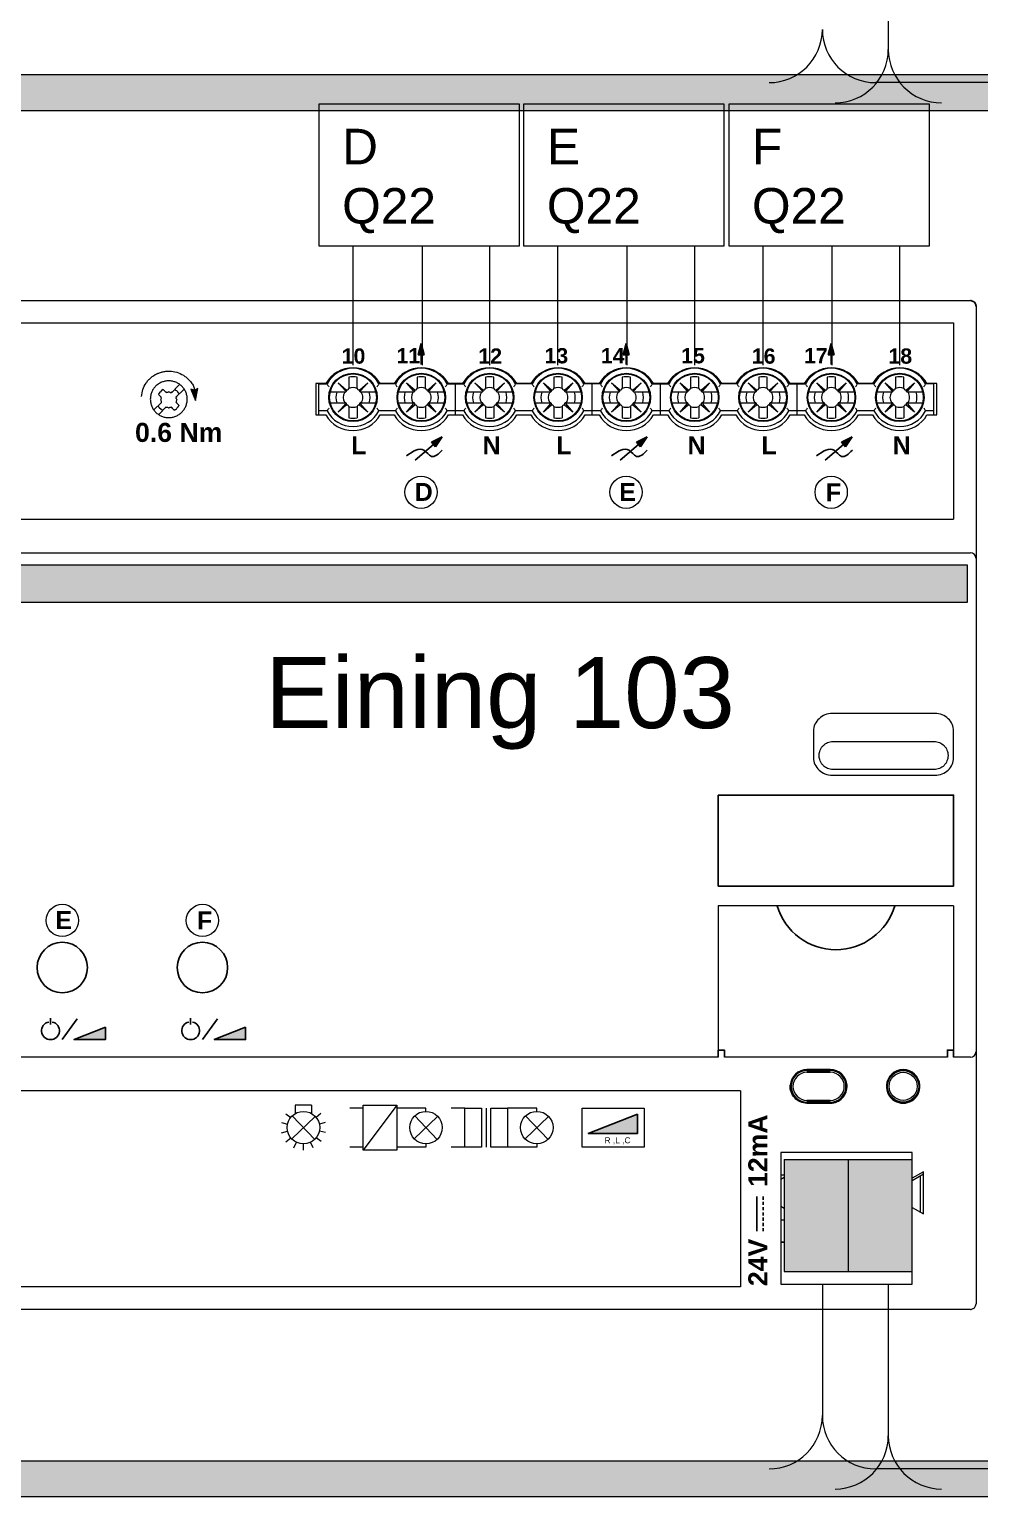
# Model space of a CAD drawing. Header units: millimetres. Extents: x -242231 to 419123, y -2399 to 525285.
# Drawn here: x -37778 to -36700, y 47468 to 49132 of the extents above; entities that cross this region are included whole.
import ezdxf

# ---------------------------------------------------------------- set-up
doc = ezdxf.new("R2010")
doc.units = ezdxf.units.MM
doc.layers.add('R-635 Töfluteikning', color=7, linetype='Continuous', lineweight=15)
doc.layers.add('Texti', color=3, linetype='Continuous', lineweight=20)
doc.styles.get("Standard").update_dxf_attribs({"font": 'arial.ttf'})

# ---------------------------------------------------------------- blocks, each defined once
blk = doc.blocks.new('ABB f@h DA_M.6.210.2.1 Töfludimmer')
h = blk.add_hatch(color=256)
h.dxf.hatch_style = 1
h.paths.add_polyline_path([(94.51, 58.16), (94.24, 57.15), (94.51, 57.15), (94.78, 57.15)])
h = blk.add_hatch(color=256)
h.dxf.hatch_style = 1
h.paths.add_polyline_path([(112.8, 58.16), (112.52, 57.15), (112.8, 57.15), (113.07, 57.15)])
h = blk.add_hatch(color=256)
h.dxf.hatch_style = 1
h.paths.add_polyline_path([(131.09, 58.16), (130.81, 57.15), (131.09, 57.15), (131.36, 57.15)])
at = {"lineweight": 0}
h = blk.add_hatch(color=256, dxfattribs=at)
h.dxf.hatch_style = 1
h.paths.add_polyline_path([(74.37, 53.09), (74.6, 54.15), (74.31, 54.02), (73.98, 54.11)])
h = blk.add_hatch(color=256)
h.dxf.hatch_style = 1
h.paths.add_polyline_path([(96.37, 49.85), (95.43, 49.38), (95.61, 49.17), (95.79, 48.96)])
h = blk.add_hatch(color=256)
h.dxf.hatch_style = 1
h.paths.add_polyline_path([(114.66, 49.85), (113.72, 49.38), (113.9, 49.17), (114.08, 48.96)])
h = blk.add_hatch(color=256)
h.dxf.hatch_style = 1
h.paths.add_polyline_path([(132.95, 49.85), (132.01, 49.38), (132.19, 49.17), (132.36, 48.96)])
h = blk.add_hatch(color=1)
h.dxf.hatch_style = 1
h.paths.add_polyline_path([(143.25, 35.1), (143.25, 38.4), (0.75, 38.4), (0.75, 35.1)])
at = {"linetype": 'Continuous'}
h = blk.add_hatch(color=7, dxfattribs=at)
h.dxf.hatch_style = 1
h.paths.add_polyline_path([(66.35, -3.93), (66.35, -2.81), (63.55, -3.93)])
h = blk.add_hatch(color=7, dxfattribs=at)
h.dxf.hatch_style = 1
h.paths.add_polyline_path([(78.85, -3.93), (78.85, -2.81), (76.05, -3.93)])
h = blk.add_hatch(color=7, dxfattribs=at)
h.dxf.hatch_style = 1
h.paths.add_polyline_path([(113.79, -12.32), (113.79, -10.57), (109.41, -12.32)])
at = {"true_color": 0x000000}
h = blk.add_hatch(color=18, dxfattribs=at)
h.dxf.hatch_style = 1
h.paths.add_polyline_path([(126.9, -24.62), (132.6, -24.62), (132.6, -14.62), (126.9, -14.62)])
h = blk.add_hatch(color=1)
h.dxf.hatch_style = 1
h.paths.add_polyline_path([(132.6, -24.62), (138.3, -24.62), (138.3, -14.62), (132.6, -14.62)])
at = {"color": 7, "linetype": 'Continuous', "lineweight": 0}
for p, q in [((0.5, 62), (143.5, 62)), ((144, 61.5), (144, -27.5)), ((2, 60), (142, 60)), ((142, 60), (142, 42.5)), ((88.06, 55.18), (88.06, 54.18)), ((88.8, 54.18), (88.8, 55.18)), ((94.15, 55.18), (94.15, 54.18)), ((94.89, 54.18), (94.89, 55.18)), ((100.25, 55.18), (100.25, 54.18)), ((100.99, 54.18), (100.99, 55.18)), ((106.35, 55.18), (106.35, 54.18)), ((107.09, 54.18), (107.09, 55.18)), ((112.44, 55.18), (112.44, 54.18)), ((113.18, 54.18), (113.18, 55.18)), ((118.54, 55.18), (118.54, 54.18)), ((119.28, 54.18), (119.28, 55.18)), ((124.63, 55.18), (124.63, 54.18)), ((125.37, 54.18), (125.37, 55.18)), ((130.73, 55.18), (130.73, 54.18)), ((131.47, 54.18), (131.47, 55.18)), ((136.83, 55.18), (136.83, 54.18)), ((137.57, 54.18), (137.57, 55.18)), ((71.1, 53.71), (71.08, 53.63)), ((71.15, 53.75), (71.1, 53.71)), ((71.2, 53.83), (71.15, 53.75)), ((71.27, 53.87), (71.2, 53.83)), ((71.36, 53.97), (71.27, 53.87)), ((71.51, 54.06), (71.36, 53.97)), ((71.8, 53.78), (71.51, 54.06)), ((71.77, 53.83), (71.72, 53.85)), ((71.8, 53.8), (71.77, 53.83)), ((71.89, 53.8), (71.8, 53.8)), ((71.99, 53.85), (71.89, 53.8)), ((72.01, 53.87), (71.99, 53.85)), ((72.01, 53.87), (72.04, 53.85)), ((72.04, 53.85), (72.08, 53.83)), ((72.08, 53.83), (72.11, 53.8)), ((72.11, 53.8), (72.2, 53.8)), ((72.2, 53.8), (72.25, 53.83)), ((72.92, 54.47), (72.23, 53.78)), ((72.25, 53.83), (72.28, 53.85)), ((72.28, 53.85), (72.32, 53.87)), ((72.59, 54.04), (72.52, 54.06)), ((72.64, 53.99), (72.59, 54.04)), ((73.33, 54.06), (72.64, 53.37)), ((72.71, 53.94), (72.64, 53.99)), ((72.8, 53.85), (72.71, 53.94)), ((72.85, 53.78), (72.8, 53.85)), ((72.9, 53.73), (72.85, 53.78)), ((72.92, 53.66), (72.9, 53.73)), ((73.98, 54.11), (74.37, 53.09)), ((74.31, 54.02), (73.98, 54.11)), ((74.6, 54.15), (74.31, 54.02)), ((74.37, 53.09), (74.6, 54.15)), ((85.12, 54.6), (85.12, 51.8)), ((86, 54.6), (85.12, 54.6)), ((85.38, 51.8), (85.38, 54.6)), ((85.38, 54.56), (86.12, 54.56)), ((87.71, 53.83), (86.39, 53.83)), ((87.78, 53.91), (87.12, 54.67)), ((87.12, 54.67), (87.83, 54.05)), ((87.86, 53.98), (87.78, 53.91)), ((89.08, 53.91), (89, 53.98)), ((89.03, 54.05), (89.74, 54.67)), ((89.74, 54.67), (89.08, 53.91)), ((90.46, 53.83), (89.14, 53.83)), ((92.22, 54.56), (90.73, 54.56)), ((92.1, 54.6), (90.85, 54.6)), ((93.81, 53.83), (92.49, 53.83)), ((93.87, 53.91), (93.21, 54.67)), ((93.21, 54.67), (93.93, 54.05)), ((93.95, 53.98), (93.87, 53.91)), ((95.17, 53.91), (95.1, 53.98)), ((95.12, 54.05), (95.83, 54.67)), ((95.83, 54.67), (95.17, 53.91)), ((96.56, 53.83), (95.24, 53.83)), ((96.83, 54.56), (98.31, 54.56)), ((98.2, 54.6), (96.95, 54.6)), ((97.57, 51.8), (97.57, 54.6)), ((99.9, 53.83), (98.59, 53.83)), ((99.97, 53.91), (99.31, 54.67)), ((99.31, 54.67), (100.02, 54.05)), ((100.05, 53.98), (99.97, 53.91)), ((101.27, 53.91), (101.19, 53.98)), ((101.22, 54.05), (101.93, 54.67)), ((101.93, 54.67), (101.27, 53.91)), ((102.65, 53.83), (101.34, 53.83)), ((104.41, 54.56), (102.93, 54.56)), ((104.29, 54.6), (103.04, 54.6)), ((106, 53.83), (104.68, 53.83)), ((106.07, 53.91), (105.41, 54.67)), ((105.41, 54.67), (106.12, 54.05)), ((106.14, 53.98), (106.07, 53.91)), ((107.37, 53.91), (107.29, 53.98)), ((107.31, 54.05), (108.03, 54.67)), ((108.03, 54.67), (107.37, 53.91)), ((108.75, 53.83), (107.43, 53.83)), ((110.51, 54.56), (109.02, 54.56)), ((110.39, 54.6), (109.14, 54.6)), ((109.76, 51.8), (109.76, 54.6)), ((112.1, 53.83), (110.78, 53.83)), ((112.16, 53.91), (111.5, 54.67)), ((111.5, 54.67), (112.22, 54.05)), ((112.24, 53.98), (112.16, 53.91)), ((113.46, 53.91), (113.39, 53.98)), ((113.41, 54.05), (114.12, 54.67)), ((114.12, 54.67), (113.46, 53.91)), ((114.85, 53.83), (113.53, 53.83)), ((115.12, 54.56), (116.6, 54.56)), ((116.48, 54.6), (115.24, 54.6)), ((115.86, 51.8), (115.86, 54.6)), ((118.19, 53.83), (116.87, 53.83)), ((118.26, 53.91), (117.6, 54.67)), ((117.6, 54.67), (118.31, 54.05)), ((118.34, 53.98), (118.26, 53.91)), ((119.56, 53.91), (119.48, 53.98)), ((119.51, 54.05), (120.22, 54.67)), ((120.22, 54.67), (119.56, 53.91)), ((120.94, 53.83), (119.62, 53.83)), ((122.7, 54.56), (121.21, 54.56)), ((122.58, 54.6), (121.33, 54.6)), ((124.29, 53.83), (122.97, 53.83)), ((124.35, 53.91), (123.69, 54.67)), ((123.69, 54.67), (124.41, 54.05)), ((124.43, 53.98), (124.35, 53.91)), ((125.65, 53.91), (125.58, 53.98)), ((125.6, 54.05), (126.31, 54.67)), ((126.31, 54.67), (125.65, 53.91)), ((127.04, 53.83), (125.72, 53.83)), ((127.31, 54.56), (128.79, 54.56)), ((128.68, 54.6), (127.43, 54.6)), ((128.05, 51.8), (128.05, 54.6)), ((130.38, 53.83), (129.07, 53.83)), ((130.45, 53.91), (129.79, 54.67)), ((129.79, 54.67), (130.5, 54.05)), ((130.53, 53.98), (130.45, 53.91)), ((131.75, 53.91), (131.67, 53.98)), ((131.7, 54.05), (132.41, 54.67)), ((132.41, 54.67), (131.75, 53.91)), ((133.13, 53.83), (131.82, 53.83)), ((134.89, 54.56), (133.41, 54.56)), ((134.77, 54.6), (133.52, 54.6)), ((136.48, 53.83), (135.16, 53.83)), ((136.55, 53.91), (135.89, 54.67)), ((135.89, 54.67), (136.6, 54.05)), ((136.62, 53.98), (136.55, 53.91)), ((137.85, 53.91), (137.77, 53.98)), ((137.79, 54.05), (138.51, 54.67)), ((138.51, 54.67), (137.85, 53.91)), ((139.23, 53.83), (137.91, 53.83)), ((140.24, 54.56), (139.5, 54.56)), ((140.5, 54.6), (139.62, 54.6)), ((140.24, 51.8), (140.24, 54.6)), ((140.5, 51.8), (140.5, 54.6)), ((71.36, 52.92), (70.67, 52.25)), ((71.05, 52.61), (71.08, 52.56)), ((71.36, 53.35), (71.08, 53.63)), ((71.08, 52.56), (71.12, 52.49)), ((71.77, 52.51), (71.1, 51.84)), ((71.12, 52.49), (71.34, 52.27)), ((71.27, 53.13), (71.29, 53.16)), ((71.27, 53.13), (71.29, 53.11)), ((71.29, 52.84), (71.27, 52.82)), ((71.32, 53.37), (71.29, 53.42)), ((71.29, 53.16), (71.32, 53.2)), ((71.29, 53.11), (71.32, 53.06)), ((71.32, 52.89), (71.29, 52.84)), ((71.32, 53.32), (71.32, 53.37)), ((71.34, 53.27), (71.32, 53.32)), ((71.32, 53.23), (71.34, 53.27)), ((71.32, 53.2), (71.32, 53.23)), ((71.32, 53.06), (71.32, 52.89)), ((71.75, 52.46), (71.7, 52.44)), ((71.92, 52.46), (71.75, 52.46)), ((71.96, 52.44), (71.92, 52.46)), ((71.99, 52.41), (71.96, 52.44)), ((71.99, 52.41), (72.01, 52.44)), ((72.01, 52.44), (72.06, 52.46)), ((72.06, 52.46), (72.08, 52.46)), ((72.08, 52.46), (72.13, 52.49)), ((72.13, 52.49), (72.18, 52.49)), ((72.18, 52.49), (72.23, 52.46)), ((72.49, 52.22), (72.2, 52.51)), ((72.23, 52.46), (72.25, 52.44)), ((72.25, 52.44), (72.3, 52.41)), ((72.92, 52.65), (72.64, 52.94)), ((72.66, 53.35), (72.68, 53.39)), ((72.66, 53.25), (72.66, 53.35)), ((72.68, 53.23), (72.66, 53.25)), ((72.71, 53.13), (72.66, 53.04)), ((72.66, 53.04), (72.66, 52.94)), ((72.66, 52.94), (72.68, 52.92)), ((72.68, 53.39), (72.71, 53.42)), ((72.71, 53.18), (72.68, 53.23)), ((72.68, 52.92), (72.68, 52.87)), ((72.68, 52.87), (72.73, 52.84)), ((72.68, 52.34), (72.73, 52.41)), ((72.71, 53.42), (72.73, 53.47)), ((72.73, 53.16), (72.71, 53.18)), ((72.73, 53.16), (72.71, 53.13)), ((72.73, 52.41), (72.83, 52.51)), ((72.83, 52.51), (72.92, 52.65)), ((86.39, 52.89), (87.71, 52.89)), ((87.12, 52.05), (87.78, 52.81)), ((87.83, 52.67), (87.12, 52.05)), ((87.78, 52.81), (87.86, 52.74)), ((88.06, 52.54), (88.06, 51.54)), ((88.8, 52.54), (88.8, 51.54)), ((89, 52.73), (89.08, 52.81)), ((89.74, 52.05), (89.01, 52.68)), ((89.08, 52.81), (89.74, 52.05)), ((89.14, 52.89), (90.46, 52.89)), ((92.49, 52.89), (93.81, 52.89)), ((93.21, 52.05), (93.87, 52.81)), ((93.93, 52.67), (93.21, 52.05)), ((93.87, 52.81), (93.95, 52.74)), ((94.15, 52.54), (94.15, 51.54)), ((94.89, 52.54), (94.89, 51.54)), ((95.09, 52.73), (95.17, 52.81)), ((95.83, 52.05), (95.11, 52.68)), ((95.17, 52.81), (95.83, 52.05)), ((95.24, 52.89), (96.56, 52.89)), ((98.59, 52.89), (99.9, 52.89)), ((99.31, 52.05), (99.97, 52.81)), ((100.02, 52.67), (99.31, 52.05)), ((99.97, 52.81), (100.05, 52.74)), ((100.25, 52.54), (100.25, 51.54)), ((100.99, 52.54), (100.99, 51.54)), ((101.19, 52.73), (101.27, 52.81)), ((101.93, 52.05), (101.21, 52.68)), ((101.27, 52.81), (101.93, 52.05)), ((101.33, 52.89), (102.65, 52.89)), ((104.68, 52.89), (106, 52.89)), ((105.41, 52.05), (106.07, 52.81)), ((106.12, 52.67), (105.41, 52.05)), ((106.07, 52.81), (106.14, 52.74)), ((106.35, 52.54), (106.35, 51.54)), ((107.09, 52.54), (107.09, 51.54)), ((107.28, 52.73), (107.37, 52.81)), ((108.03, 52.05), (107.3, 52.68)), ((107.37, 52.81), (108.03, 52.05)), ((107.43, 52.89), (108.75, 52.89)), ((110.78, 52.89), (112.1, 52.89)), ((111.5, 52.05), (112.16, 52.81)), ((112.22, 52.67), (111.5, 52.05)), ((112.16, 52.81), (112.24, 52.74)), ((112.44, 52.54), (112.44, 51.54)), ((113.18, 52.54), (113.18, 51.54)), ((113.38, 52.73), (113.46, 52.81)), ((114.12, 52.05), (113.4, 52.68)), ((113.46, 52.81), (114.12, 52.05)), ((113.52, 52.89), (114.85, 52.89)), ((116.87, 52.89), (118.19, 52.89)), ((117.6, 52.05), (118.26, 52.81)), ((118.31, 52.67), (117.6, 52.05)), ((118.26, 52.81), (118.34, 52.74)), ((118.54, 52.54), (118.54, 51.54)), ((119.28, 52.54), (119.28, 51.54)), ((119.48, 52.73), (119.56, 52.81)), ((120.22, 52.05), (119.49, 52.68)), ((119.56, 52.81), (120.22, 52.05)), ((119.62, 52.89), (120.94, 52.89)), ((122.97, 52.89), (124.29, 52.89)), ((123.69, 52.05), (124.35, 52.81)), ((124.41, 52.67), (123.69, 52.05)), ((124.35, 52.81), (124.43, 52.74)), ((124.63, 52.54), (124.63, 51.54)), ((125.37, 52.54), (125.37, 51.54)), ((125.57, 52.73), (125.65, 52.81)), ((126.31, 52.05), (125.59, 52.68)), ((125.65, 52.81), (126.31, 52.05)), ((125.72, 52.89), (127.04, 52.89)), ((129.07, 52.89), (130.38, 52.89)), ((129.79, 52.05), (130.45, 52.81)), ((130.5, 52.67), (129.79, 52.05)), ((130.45, 52.81), (130.53, 52.74)), ((130.73, 52.54), (130.73, 51.54)), ((131.47, 52.54), (131.47, 51.54)), ((131.67, 52.73), (131.75, 52.81)), ((132.41, 52.05), (131.69, 52.68)), ((131.75, 52.81), (132.41, 52.05)), ((131.81, 52.89), (133.13, 52.89)), ((135.16, 52.89), (136.48, 52.89)), ((135.89, 52.05), (136.55, 52.81)), ((136.6, 52.67), (135.89, 52.05)), ((136.55, 52.81), (136.62, 52.74)), ((136.83, 52.54), (136.83, 51.54)), ((137.57, 52.54), (137.57, 51.54)), ((137.76, 52.73), (137.85, 52.81)), ((138.51, 52.05), (137.78, 52.68)), ((137.85, 52.81), (138.51, 52.05)), ((137.91, 52.89), (139.23, 52.89)), ((71.34, 52.27), (71.41, 52.25)), ((71.41, 52.25), (71.46, 52.2)), ((72.49, 52.22), (72.56, 52.27)), ((72.56, 52.27), (72.61, 52.29)), ((72.61, 52.29), (72.68, 52.34)), ((85.12, 51.8), (86, 51.8)), ((86.12, 52.16), (85.38, 52.16)), ((92.22, 52.16), (90.73, 52.16)), ((90.85, 51.8), (92.1, 51.8)), ((98.31, 52.16), (96.83, 52.16)), ((96.95, 51.8), (98.2, 51.8)), ((104.41, 52.16), (102.93, 52.16)), ((103.04, 51.8), (104.29, 51.8)), ((110.51, 52.16), (109.02, 52.16)), ((109.14, 51.8), (110.39, 51.8)), ((116.6, 52.16), (115.12, 52.16)), ((115.24, 51.8), (116.48, 51.8)), ((122.7, 52.16), (121.21, 52.16)), ((121.33, 51.8), (122.58, 51.8)), ((128.79, 52.16), (127.31, 52.16)), ((127.43, 51.8), (128.68, 51.8)), ((134.89, 52.16), (133.41, 52.16)), ((133.52, 51.8), (134.77, 51.8)), ((140.24, 52.16), (139.5, 52.16)), ((139.62, 51.8), (140.5, 51.8)), ((2, 42.5), (142, 42.5)), ((0.5, 39.5), (143.5, 39.5)), ((143.25, 38.4), (0.75, 38.4)), ((143.25, 35.1), (143.25, 38.4)), ((0.75, 35.1), (143.25, 35.1)), ((140.33, 25.16), (131.17, 25.16)), ((129.5, 23.59), (129.5, 21.23)), ((142, 21.23), (142, 23.59)), ((131.23, 22.66), (140.27, 22.66)), ((131.17, 19.66), (140.33, 19.66)), ((140.27, 20.16), (131.23, 20.16)), ((142, 8), (121, 8)), ((121, 8), (121, -5.5)), ((142, 8), (142, -5.5)), ((121, -5.5), (0.5, -5.5)), ((141.44, -5.5), (121.56, -5.5)), ((143.5, -5.5), (142, -5.5)), ((123, -8.5), (2, -8.5)), ((123, -8.5), (123, -26)), ((83.28, -9.78), (83.28, -10.53)), ((84.73, -9.78), (83.28, -9.78)), ((84.73, -9.78), (84.73, -10.53)), ((89.34, -10.05), (88.15, -10.05)), ((92.33, -9.78), (89.34, -13.79)), ((94.94, -10.05), (92.33, -10.05)), ((94.94, -10.33), (94.94, -10.05)), ((98.39, -10.05), (97.2, -10.05)), ((100.3, -10.05), (100.3, -13.52)), ((104.82, -10.05), (102.21, -10.05)), ((104.82, -10.33), (104.82, -10.05)), ((82.06, -11.34), (82.6, -11.47)), ((82.44, -10.54), (82.88, -10.88)), ((82.97, -12.79), (85.06, -10.78)), ((85.02, -12.83), (83, -10.74)), ((85.57, -10.53), (85.14, -10.87)), ((85.96, -11.33), (85.43, -11.46)), ((93.9, -12.79), (95.98, -10.78)), ((95.95, -12.83), (93.93, -10.74)), ((103.78, -12.79), (105.86, -10.78)), ((105.83, -12.83), (103.81, -10.74)), ((82.06, -12.24), (82.6, -12.11)), ((82.45, -13.04), (82.88, -12.69)), ((84.89, -13.59), (84.65, -13.09)), ((85.58, -13.03), (85.15, -12.68)), ((85.97, -12.22), (85.43, -12.1)), ((83.15, -13.59), (83.39, -13.09)), ((84.02, -13.79), (84.02, -13.23)), ((84.02, -13.79), (84.02, -13.23)), ((89.34, -13.52), (88.15, -13.52)), ((94.94, -13.52), (92.33, -13.52)), ((94.94, -13.23), (94.94, -13.52)), ((98.39, -13.52), (97.2, -13.52)), ((104.82, -13.52), (102.21, -13.52)), ((104.82, -13.23), (104.82, -13.52)), ((138.3, -14), (126.6, -14)), ((126.6, -14), (126.6, -25.75)), ((138.3, -25.75), (138.3, -14)), ((126.9, -14.62), (138.3, -14.62)), ((126.9, -14.62), (126.9, -24.62)), ((132.6, -14.62), (132.6, -24.62)), ((126.6, -16), (126.9, -16)), ((126.9, -16.23), (126.6, -16.4)), ((139.3, -15.72), (138.3, -16.3)), ((138.3, -16.5), (139.3, -15.92)), ((139.05, -19.33), (139.05, -16.07)), ((139.3, -19.48), (139.3, -15.72)), ((126.6, -18.8), (126.9, -18.97)), ((138.3, -18.9), (139.3, -19.48)), ((126.6, -20), (126.9, -20)), ((126.9, -24.62), (138.3, -24.62)), ((123, -26), (2, -26)), ((126.6, -25.75), (138.3, -25.75)), ((143.5, -28), (0.5, -28))]:
    blk.add_line(p, q, dxfattribs=at)
at = {"color": 7, "linetype": 'Continuous'}
for p, q in [((94.51, 58.16), (94.24, 57.15)), ((94.51, 58.16), (94.78, 57.15)), ((112.8, 58.16), (112.52, 57.15)), ((112.8, 58.16), (113.07, 57.15)), ((131.09, 58.16), (130.81, 57.15)), ((131.09, 58.16), (131.36, 57.15)), ((94.51, 57.15), (94.24, 57.15)), ((94.51, 57.15), (94.78, 57.15)), ((112.8, 57.15), (112.52, 57.15)), ((112.8, 57.15), (113.07, 57.15)), ((131.09, 57.15), (130.81, 57.15)), ((131.09, 57.15), (131.36, 57.15)), ((96.37, 49.85), (95.43, 49.38)), ((96.37, 49.85), (95.79, 48.96)), ((114.66, 49.85), (113.72, 49.38)), ((114.66, 49.85), (114.08, 48.96)), ((132.95, 49.85), (132.01, 49.38)), ((132.95, 49.85), (132.36, 48.96)), ((95.61, 49.17), (93.97, 47.75)), ((95.61, 49.17), (95.43, 49.38)), ((95.61, 49.17), (95.79, 48.96)), ((113.9, 49.17), (112.26, 47.75)), ((113.9, 49.17), (113.72, 49.38)), ((113.9, 49.17), (114.08, 48.96)), ((132.19, 49.17), (130.55, 47.75)), ((132.19, 49.17), (132.01, 49.38)), ((132.19, 49.17), (132.36, 48.96)), ((126.6, -22), (126.9, -22))]:
    blk.add_line(p, q, dxfattribs=at)
for p, q in [((94.51, 56.3), (94.51, 57.15)), ((112.8, 56.3), (112.8, 57.15)), ((131.09, 56.3), (131.09, 57.15)), ((61.45, -2.58), (61.45, -2.02)), ((62.5, -3.93), (63.83, -2.07)), ((73.95, -2.58), (73.95, -2.02)), ((75, -3.93), (76.33, -2.07)), ((128.92, -6.6), (131, -6.6)), ((128.92, -6.65), (131, -6.65)), ((128.92, -6.7), (131, -6.7)), ((128.92, -6.85), (131, -6.85)), ((128.92, -9.35), (131, -9.35)), ((128.92, -9.5), (131, -9.5)), ((128.92, -9.55), (131, -9.55)), ((128.92, -9.6), (131, -9.6)), ((124.46, -21.03), (124.46, -17.93)), ((125.01, -18.21), (125.01, -17.93)), ((125.01, -18.68), (125.01, -18.4)), ((125.01, -19.15), (125.01, -18.87)), ((125.01, -19.62), (125.01, -19.34)), ((125.01, -20.09), (125.01, -19.81)), ((125.01, -20.56), (125.01, -20.28)), ((125.01, -21.03), (125.01, -20.75))]:
    blk.add_line(p, q)
blk.add_lwpolyline([(121, 17.88), (142, 17.88), (142, 9.77), (121, 9.77)], close=True)
for points in [[(66.35, -2.81), (66.35, -3.93), (63.55, -3.93), (66.35, -2.81)], [(78.85, -2.81), (78.85, -3.93), (76.05, -3.93), (78.85, -2.81)], [(113.79, -10.57), (113.79, -12.32), (109.41, -12.32), (113.79, -10.57)]]:
    blk.add_lwpolyline(points, dxfattribs=at)
for points in [[(121.56, -5.5), (121.56, -4.86), (121, -4.86), (121, -5.5)], [(142, -5.5), (142, -4.86), (141.44, -4.86), (141.44, -5.5)]]:
    blk.add_lwpolyline(points)
at = {"color": 7, "linetype": 'Continuous', "lineweight": 0}
for points in [[(89.34, -9.78), (92.33, -9.78), (92.33, -13.79), (89.34, -13.79)], [(98.39, -10.05), (99.89, -10.05), (99.89, -13.52), (98.39, -13.52)], [(100.71, -10.05), (102.21, -10.05), (102.21, -13.52), (100.71, -13.52)], [(108.88, -10.05), (114.4, -10.05), (114.4, -13.52), (108.88, -13.52)]]:
    blk.add_lwpolyline(points, close=True, dxfattribs=at)
at = {"lineweight": 0}
for centre, radius in [((88.43, 53.36), 2.16), ((88.43, 53.36), 2.09), ((94.52, 53.36), 2.16), ((94.52, 53.36), 2.09), ((100.62, 53.36), 2.16), ((100.62, 53.36), 2.09), ((106.72, 53.36), 2.16), ((106.72, 53.36), 2.09), ((112.81, 53.36), 2.16), ((112.81, 53.36), 2.09), ((118.91, 53.36), 2.16), ((118.91, 53.36), 2.09), ((125, 53.36), 2.16), ((125, 53.36), 2.09), ((131.1, 53.36), 2.16), ((131.1, 53.36), 2.09), ((137.2, 53.36), 2.16), ((137.2, 53.36), 2.09), ((94.5, 44.9), 1.44), ((112.79, 44.9), 1.44), ((131.08, 44.9), 1.44), ((62.5, 6.7), 1.44), ((75, 6.7), 1.44)]:
    blk.add_circle(centre, radius, dxfattribs=at)
for centre in [(62.5, 2.5), (75, 2.5)]:
    blk.add_circle(centre, 2.25)
at = {"color": 7, "linetype": 'Continuous', "lineweight": 0}
for centre, radius in [((137.5, -8.1), 1.45), ((137.5, -8.1), 1.4), ((137.5, -8.1), 1.25), ((84.01, -11.78), 1.45), ((94.94, -11.78), 1.45), ((104.82, -11.78), 1.45)]:
    blk.add_circle(centre, radius, dxfattribs=at)
at = {"color": 7, "linetype": 'Continuous'}
for start, end in [(83.3255, 90), (0, 90), (0, 6.6745)]:
    blk.add_arc((143.5, 61.5), 0.5, start, end, dxfattribs=at)
at = {"color": 7, "linetype": 'Continuous', "lineweight": 0}
for centre, radius, start, end in [((88.43, 53.2), 2.8, 30, 150), ((88.43, 53.36), 2.6, 27.4864, 152.5136), ((88.43, 53.36), 1.85, 78.463, 101.537), ((94.52, 53.2), 2.8, 30, 150), ((94.52, 53.36), 2.6, 27.4864, 152.5136), ((94.52, 53.36), 1.85, 78.463, 101.537), ((100.62, 53.2), 2.8, 30, 150), ((100.62, 53.36), 2.6, 27.4864, 152.5136), ((100.62, 53.36), 1.85, 78.463, 101.537), ((106.72, 53.2), 2.8, 30, 150), ((106.72, 53.36), 2.6, 27.4864, 152.5136), ((106.72, 53.36), 1.85, 78.463, 101.537), ((112.81, 53.2), 2.8, 30, 150), ((112.81, 53.36), 2.6, 27.4864, 152.5136), ((112.81, 53.36), 1.85, 78.463, 101.537), ((118.91, 53.2), 2.8, 30, 150), ((118.91, 53.36), 2.6, 27.4864, 152.5136), ((118.91, 53.36), 1.85, 78.463, 101.537), ((125, 53.2), 2.8, 30, 150), ((125, 53.36), 2.6, 27.4864, 152.5136), ((125, 53.36), 1.85, 78.463, 101.537), ((131.1, 53.2), 2.8, 30, 150), ((131.1, 53.36), 2.6, 27.4864, 152.5136), ((131.1, 53.36), 1.85, 78.463, 101.537), ((137.2, 53.2), 2.8, 30, 150), ((137.2, 53.36), 2.6, 27.4864, 152.5136), ((137.2, 53.36), 1.85, 78.463, 101.537), ((94.25, 59.49), 9.51, 211.2527, 212.9606), ((88.43, 53.36), 1.53, 162.1391, 197.8609), ((88.43, 53.36), 0.878, 147.8061, 212.1939), ((87.71, 53.97), 0.144, 270, 45.573), ((87.91, 54.18), 0.144, 225.573, 0), ((88.43, 53.36), 0.878, 65.0308, 114.9692), ((88.94, 54.18), 0.144, 180, 314.5613), ((89.14, 53.97), 0.144, 134.5613, 270), ((88.43, 53.36), 0.878, 0, 32.1939), ((88.43, 53.36), 1.53, 342.1391, 17.8609), ((82.6, 59.49), 9.51, 327.04, 328.7467), ((100.34, 59.49), 9.51, 211.2527, 212.9606), ((94.52, 53.36), 1.53, 162.1391, 197.8609), ((94.52, 53.36), 0.878, 147.8061, 212.1939), ((93.81, 53.97), 0.144, 270, 45.573), ((94.01, 54.18), 0.144, 225.573, 0), ((94.52, 53.36), 0.878, 65.0308, 114.9692), ((95.04, 54.18), 0.144, 180, 314.5613), ((95.24, 53.97), 0.144, 134.5613, 270), ((94.52, 53.36), 0.878, 0, 32.1939), ((94.52, 53.36), 1.53, 342.1391, 17.8609), ((88.7, 59.49), 9.51, 327.04, 328.7467), ((106.44, 59.49), 9.51, 211.2527, 212.9606), ((100.62, 53.36), 1.53, 162.1391, 197.8609), ((100.62, 53.36), 0.878, 147.8061, 212.1939), ((99.9, 53.97), 0.144, 270, 45.573), ((100.11, 54.18), 0.144, 225.573, 0), ((100.62, 53.36), 0.878, 65.0308, 114.9692), ((101.13, 54.18), 0.144, 180, 314.5613), ((101.34, 53.97), 0.144, 134.5613, 270), ((100.62, 53.36), 0.878, 0, 32.1939), ((100.62, 53.36), 1.53, 342.1391, 17.8609), ((94.8, 59.49), 9.51, 327.04, 328.7467), ((112.54, 59.49), 9.51, 211.2527, 212.9606), ((106.72, 53.36), 1.53, 162.1391, 197.8609), ((106.72, 53.36), 0.878, 147.8061, 212.1939), ((106, 53.97), 0.144, 270, 45.573), ((106.2, 54.18), 0.144, 225.573, 0), ((106.72, 53.36), 0.878, 65.0308, 114.9692), ((107.23, 54.18), 0.144, 180, 314.5613), ((107.43, 53.97), 0.144, 134.5613, 270), ((106.72, 53.36), 0.878, 0, 32.1939), ((106.72, 53.36), 1.53, 342.1391, 17.8609), ((100.89, 59.49), 9.51, 327.04, 328.7467), ((118.63, 59.49), 9.51, 211.2527, 212.9606), ((112.81, 53.36), 1.53, 162.1391, 197.8609), ((112.81, 53.36), 0.878, 147.8061, 212.1939), ((112.1, 53.97), 0.144, 270, 45.573), ((112.3, 54.18), 0.144, 225.573, 0), ((112.81, 53.36), 0.878, 65.0308, 114.9692), ((113.33, 54.18), 0.144, 180, 314.5613), ((113.53, 53.97), 0.144, 134.5613, 270), ((112.81, 53.36), 0.878, 0, 32.1939), ((112.81, 53.36), 1.53, 342.1391, 17.8609), ((106.99, 59.49), 9.51, 327.04, 328.7467), ((124.73, 59.49), 9.51, 211.2527, 212.9606), ((118.91, 53.36), 1.53, 162.1391, 197.8609), ((118.91, 53.36), 0.878, 147.8061, 212.1939), ((118.19, 53.97), 0.144, 270, 45.573), ((118.39, 54.18), 0.144, 225.573, 0), ((118.91, 53.36), 0.878, 65.0308, 114.9692), ((119.42, 54.18), 0.144, 180, 314.5613), ((119.62, 53.97), 0.144, 134.5613, 270), ((118.91, 53.36), 0.878, 0, 32.1939), ((118.91, 53.36), 1.53, 342.1391, 17.8609), ((113.08, 59.49), 9.51, 327.04, 328.7467), ((130.82, 59.49), 9.51, 211.2527, 212.9606), ((125, 53.36), 1.53, 162.1391, 197.8609), ((125, 53.36), 0.878, 147.8061, 212.1939), ((124.29, 53.97), 0.144, 270, 45.573), ((124.49, 54.18), 0.144, 225.573, 0), ((125, 53.36), 0.878, 65.0308, 114.9692), ((125.52, 54.18), 0.144, 180, 314.5613), ((125.72, 53.97), 0.144, 134.5613, 270), ((125, 53.36), 0.878, 0, 32.1939), ((125, 53.36), 1.53, 342.1391, 17.8609), ((119.18, 59.49), 9.51, 327.04, 328.7467), ((136.92, 59.49), 9.51, 211.2527, 212.9606), ((131.1, 53.36), 1.53, 162.1391, 197.8609), ((131.1, 53.36), 0.878, 147.8061, 212.1939), ((130.38, 53.97), 0.144, 270, 45.573), ((130.59, 54.18), 0.144, 225.573, 0), ((131.1, 53.36), 0.878, 65.0308, 114.9692), ((131.61, 54.18), 0.144, 180, 314.5613), ((131.82, 53.97), 0.144, 134.5613, 270), ((131.1, 53.36), 0.878, 0, 32.1939), ((131.1, 53.36), 1.53, 342.1391, 17.8609), ((125.28, 59.49), 9.51, 327.04, 328.7467), ((143.02, 59.49), 9.51, 211.2527, 212.9606), ((137.2, 53.36), 1.53, 162.1391, 197.8609), ((137.2, 53.36), 0.878, 147.8061, 212.1939), ((136.48, 53.97), 0.144, 270, 45.573), ((136.68, 54.18), 0.144, 225.573, 0), ((137.2, 53.36), 0.878, 65.0308, 114.9692), ((137.71, 54.18), 0.144, 180, 314.5613), ((137.91, 53.97), 0.144, 134.5613, 270), ((137.2, 53.36), 0.878, 0, 32.1939), ((137.2, 53.36), 1.53, 342.1391, 17.8609), ((131.37, 59.49), 9.51, 327.04, 328.7467), ((94.25, 47.23), 9.51, 147.04, 148.7467), ((87.71, 52.75), 0.144, 314.427, 90), ((87.91, 52.54), 0.144, 0, 134.427), ((88.43, 53.36), 0.878, 245.0308, 294.9692), ((88.94, 52.54), 0.144, 46.9179, 180), ((89.14, 52.75), 0.144, 90, 226.9179), ((88.43, 53.36), 0.878, 327.8061, 0), ((82.81, 47.36), 9.26, 31.2303, 32.983), ((100.35, 47.23), 9.51, 147.04, 148.7467), ((93.81, 52.75), 0.144, 314.427, 90), ((94.01, 52.54), 0.144, 0, 134.427), ((94.52, 53.36), 0.878, 245.0308, 294.9692), ((95.04, 52.54), 0.144, 46.9179, 180), ((95.24, 52.75), 0.144, 90, 226.9179), ((94.52, 53.36), 0.878, 327.8061, 0), ((88.7, 47.23), 9.51, 31.2527, 32.9606), ((106.44, 47.23), 9.51, 147.04, 148.7467), ((99.9, 52.75), 0.144, 314.427, 90), ((100.11, 52.54), 0.144, 0, 134.427), ((100.62, 53.36), 0.878, 245.0308, 294.9692), ((101.13, 52.54), 0.144, 46.9179, 180), ((101.33, 52.75), 0.144, 90, 226.9179), ((100.62, 53.36), 0.878, 327.8061, 0), ((95.01, 47.36), 9.26, 31.2303, 32.983), ((112.54, 47.23), 9.51, 147.04, 148.7467), ((106, 52.75), 0.144, 314.427, 90), ((106.2, 52.54), 0.144, 0, 134.427), ((106.72, 53.36), 0.878, 245.0308, 294.9692), ((107.23, 52.54), 0.144, 46.9179, 180), ((107.43, 52.75), 0.144, 90, 226.9179), ((106.72, 53.36), 0.878, 327.8061, 0), ((100.9, 47.23), 9.51, 31.2527, 32.9606), ((118.64, 47.23), 9.51, 147.04, 148.7467), ((112.1, 52.75), 0.144, 314.427, 90), ((112.3, 52.54), 0.144, 0, 134.427), ((112.81, 53.36), 0.878, 245.0308, 294.9692), ((113.33, 52.54), 0.144, 46.9179, 180), ((113.52, 52.75), 0.144, 90, 226.9179), ((112.81, 53.36), 0.878, 327.8061, 0), ((106.99, 47.23), 9.51, 31.2527, 32.9606), ((124.73, 47.23), 9.51, 147.04, 148.7467), ((118.19, 52.75), 0.144, 314.427, 90), ((118.39, 52.54), 0.144, 0, 134.427), ((118.91, 53.36), 0.878, 245.0308, 294.9692), ((119.42, 52.54), 0.144, 46.9179, 180), ((119.62, 52.75), 0.144, 90, 226.9179), ((118.91, 53.36), 0.878, 327.8061, 0), ((113.29, 47.36), 9.26, 31.2303, 32.983), ((130.83, 47.23), 9.51, 147.04, 148.7467), ((124.29, 52.75), 0.144, 314.427, 90), ((124.49, 52.54), 0.144, 0, 134.427), ((125, 53.36), 0.878, 245.0308, 294.9692), ((125.52, 52.54), 0.144, 46.9179, 180), ((125.72, 52.75), 0.144, 90, 226.9179), ((125, 53.36), 0.878, 327.8061, 0), ((119.18, 47.23), 9.51, 31.2527, 32.9606), ((136.92, 47.23), 9.51, 147.04, 148.7467), ((130.38, 52.75), 0.144, 314.427, 90), ((130.59, 52.54), 0.144, 0, 134.427), ((131.1, 53.36), 0.878, 245.0308, 294.9692), ((131.61, 52.54), 0.144, 46.9179, 180), ((131.81, 52.75), 0.144, 90, 226.9179), ((131.1, 53.36), 0.878, 327.8061, 0), ((125.49, 47.36), 9.26, 31.2303, 32.983), ((143.02, 47.23), 9.51, 147.04, 148.7467), ((136.48, 52.75), 0.144, 314.427, 90), ((136.68, 52.54), 0.144, 0, 134.427), ((137.2, 53.36), 0.878, 245.0308, 294.9692), ((137.71, 52.54), 0.144, 46.9179, 180), ((137.91, 52.75), 0.144, 90, 226.9179), ((137.2, 53.36), 0.878, 327.8061, 0), ((131.38, 47.23), 9.51, 31.2527, 32.9606), ((88.43, 53.2), 2.8, 210, 330), ((88.43, 53.36), 2.6, 207.4864, 332.5136), ((88.43, 53.36), 1.85, 258.463, 281.537), ((94.52, 53.2), 2.8, 210, 330), ((94.52, 53.36), 2.6, 207.4864, 332.5136), ((94.52, 53.36), 1.85, 258.463, 281.537), ((100.62, 53.2), 2.8, 210, 330), ((100.62, 53.36), 2.6, 207.4864, 332.5136), ((100.62, 53.36), 1.85, 258.463, 281.537), ((106.72, 53.2), 2.8, 210, 330), ((106.72, 53.36), 2.6, 207.4864, 332.5136), ((106.72, 53.36), 1.85, 258.463, 281.537), ((112.81, 53.2), 2.8, 210, 330), ((112.81, 53.36), 2.6, 207.4864, 332.5136), ((112.81, 53.36), 1.85, 258.463, 281.537), ((118.91, 53.2), 2.8, 210, 330), ((118.91, 53.36), 2.6, 207.4864, 332.5136), ((118.91, 53.36), 1.85, 258.463, 281.537), ((125, 53.2), 2.8, 210, 330), ((125, 53.36), 2.6, 207.4864, 332.5136), ((125, 53.36), 1.85, 258.463, 281.537), ((131.1, 53.2), 2.8, 210, 330), ((131.1, 53.36), 2.6, 207.4864, 332.5136), ((131.1, 53.36), 1.85, 258.463, 281.537), ((137.2, 53.2), 2.8, 210, 330), ((137.2, 53.36), 2.6, 207.4864, 332.5136), ((137.2, 53.36), 1.85, 258.463, 281.537), ((143.5, 39), 0.5, 0, 90), ((143.5, -5), 0.5, 270, 0), ((128.92, -8.1), 1.5, 90, 176.1774), ((128.92, -8.1), 1.45, 90, 270), ((128.92, -8.1), 1.4, 90, 270), ((128.92, -8.1), 1.25, 90, 270), ((131, -8.1), 1.5, 3.8226, 90), ((131, -8.1), 1.45, 270, 90), ((131, -8.1), 1.4, 270, 90), ((131, -8.1), 1.25, 270, 90), ((137.5, -8.1), 1.5, 3.8226, 176.1774), ((143.5, -27.5), 0.5, 270, 0), ((143.5, -27.5), 0.5, 270, 276.6745), ((143.5, -27.5), 0.5, 353.3255, 0)]:
    blk.add_arc(centre, radius, start, end, dxfattribs=at)
for centre, radius, start, end in [((131.5, 9.56), 5.47, 196.5865, 343.4135), ((61.45, -3.14), 0.796, 101.7755, 78.2245), ((73.95, -3.14), 0.796, 101.7755, 78.2245)]:
    blk.add_arc(centre, radius, start, end)
at = {"color": 7, "linetype": 'Continuous', "lineweight": 0, "extrusion": (0, 0, -1)}
blk.add_ellipse((128.92, -8.1), major_axis=(0, 1.5), ratio=1, start_param=3.141593, end_param=4.778843, dxfattribs=at)
at = {"color": 7, "linetype": 'Continuous', "lineweight": 0}
for centre, start_param in [((131, -8.1), 3.141593), ((137.5, -8.1), 1.504342)]:
    blk.add_ellipse(centre, major_axis=(0, 1.5), ratio=1, start_param=start_param, end_param=4.778843, dxfattribs=at)
for points, knots in [([(69.58, 53.44), (69.59, 53.65), (69.66, 54.07), (69.9, 54.56), (70.16, 54.89), (70.39, 55.12), (70.61, 55.28), (70.77, 55.38), (70.87, 55.43), (70.95, 55.47), (71.02, 55.5), (71.13, 55.54), (71.31, 55.61), (71.58, 55.67), (71.9, 55.71), (72.34, 55.7), (72.87, 55.57), (73.26, 55.37), (73.44, 55.24)], [0, 0, 0, 0, 0.12302, 0.245455, 0.30712, 0.369204, 0.431914, 0.463608, 0.479557, 0.495581, 0.511755, 0.527849, 0.559823, 0.623106, 0.685875, 0.748429, 0.873473, 1, 1, 1, 1]), ([(73.44, 55.24), (73.54, 55.17), (73.74, 54.99), (74, 54.7), (74.22, 54.38), (74.3, 54.13), (74.31, 54.02)], [0, 0, 0, 0, 0.243262, 0.510777, 0.770948, 1, 1, 1, 1]), ([(71.99, 54.83), (71.93, 54.83), (71.82, 54.83), (71.6, 54.8), (71.35, 54.72), (71.07, 54.57), (70.82, 54.37), (70.62, 54.13), (70.47, 53.85), (70.39, 53.59), (70.36, 53.38), (70.35, 53.21), (70.36, 53.04), (70.39, 52.82), (70.47, 52.56), (70.62, 52.28), (70.82, 52.03), (71.07, 51.83), (71.35, 51.68), (71.6, 51.6), (71.82, 51.56), (71.93, 51.56), (71.99, 51.56)], [0, 0, 0, 0, 0.032803, 0.064894, 0.127426, 0.188626, 0.24922, 0.309814, 0.371014, 0.433546, 0.465638, 0.498441, 0.531299, 0.563539, 0.62658, 0.688439, 0.749696, 0.810837, 0.872393, 0.935081, 0.967194, 1, 1, 1, 1]), ([(71.99, 51.56), (72.04, 51.56), (72.16, 51.56), (72.37, 51.6), (72.63, 51.68), (72.92, 51.83), (73.16, 52.03), (73.37, 52.28), (73.52, 52.56), (73.6, 52.82), (73.64, 53.04), (73.65, 53.21), (73.64, 53.38), (73.6, 53.59), (73.52, 53.85), (73.37, 54.13), (73.16, 54.37), (72.92, 54.57), (72.63, 54.72), (72.37, 54.8), (72.16, 54.83), (72.04, 54.83), (71.99, 54.83)], [0, 0, 0, 0, 0.032655, 0.064716, 0.127519, 0.189347, 0.250764, 0.312182, 0.374011, 0.436817, 0.46888, 0.501539, 0.534142, 0.566058, 0.628359, 0.689537, 0.750302, 0.811182, 0.872659, 0.935308, 0.967347, 1, 1, 1, 1]), ([(131.17, 25.16), (130.95, 25.16), (130.52, 25.08), (129.97, 24.73), (129.59, 24.21), (129.5, 23.8), (129.5, 23.59)], [0, 0, 0, 0, 0.2612, 0.509575, 0.752559, 1, 1, 1, 1]), ([(142, 23.59), (142, 23.8), (141.91, 24.21), (141.54, 24.73), (140.99, 25.08), (140.55, 25.16), (140.33, 25.16)], [0, 0, 0, 0, 0.24746, 0.490406, 0.738737, 1, 1, 1, 1]), ([(131.23, 20.16), (131.07, 20.16), (130.75, 20.23), (130.41, 20.46), (130.21, 20.71), (130.09, 20.93), (130.03, 21.12), (130.01, 21.29), (130, 21.41), (130.01, 21.54), (130.03, 21.71), (130.09, 21.9), (130.21, 22.12), (130.41, 22.36), (130.75, 22.6), (131.07, 22.66), (131.23, 22.66)], [0, 0, 0, 0, 0.126013, 0.248181, 0.309587, 0.371605, 0.434797, 0.467118, 0.500068, 0.533016, 0.56533, 0.6285, 0.690489, 0.751866, 0.873993, 1, 1, 1, 1]), ([(140.27, 22.66), (140.43, 22.66), (140.76, 22.6), (141.1, 22.36), (141.3, 22.12), (141.41, 21.9), (141.47, 21.71), (141.5, 21.54), (141.5, 21.41), (141.5, 21.29), (141.47, 21.12), (141.41, 20.93), (141.3, 20.71), (141.1, 20.46), (140.76, 20.23), (140.43, 20.16), (140.27, 20.16)], [0, 0, 0, 0, 0.125934, 0.248068, 0.309461, 0.371468, 0.434655, 0.466977, 0.499932, 0.53289, 0.565218, 0.628427, 0.690463, 0.751886, 0.874059, 1, 1, 1, 1]), ([(129.5, 21.23), (129.5, 21.02), (129.59, 20.6), (129.97, 20.09), (130.52, 19.74), (130.95, 19.66), (131.17, 19.66)], [0, 0, 0, 0, 0.247455, 0.490436, 0.738803, 1, 1, 1, 1]), ([(140.33, 19.66), (140.55, 19.66), (140.99, 19.74), (141.54, 20.09), (141.91, 20.6), (142, 21.02), (142, 21.23)], [0, 0, 0, 0, 0.26126, 0.509583, 0.752526, 1, 1, 1, 1])]:
    blk.add_open_spline(points, degree=3, knots=knots, dxfattribs=at)
at = {"color": 7, "linetype": 'Continuous'}
for points in [[(93.2, 48.15), (94.76, 48.65), (95.42, 48.1), (96.39, 48.64)], [(111.49, 48.15), (113.05, 48.65), (113.71, 48.1), (114.68, 48.64)], [(129.78, 48.15), (131.34, 48.65), (132, 48.1), (132.97, 48.64)]]:
    blk.add_spline(points, degree=3, dxfattribs=at)
blk.add_text('R ,L ,C', height=0.535, dxfattribs=at).set_placement((110.86, -13.18))
at = {"attachment_point": 1}
for s, insert, char_height, width in [('{\\fArial|b1|i0|c0|p34;10}', (87.42, 57.73), 1.36, 3.7116), ('{\\fArial|b1|i0|c0|p34;11}', (92.31, 57.76), 1.36, 3.7116), ('{\\fArial|b1|i0|c0|p34;12}', (99.61, 57.73), 1.36, 3.7116), ('{\\fArial|b1|i0|c0|p34;13}', (105.51, 57.76), 1.36, 3.7116), ('{\\fArial|b1|i0|c0|p34;14}', (110.54, 57.76), 1.36, 3.7116), ('{\\fArial|b1|i0|c0|p34;15}', (117.7, 57.76), 1.36, 3.7116), ('{\\fArial|b1|i0|c0|p34;16}', (124, 57.73), 1.36, 3.7116), ('{\\fArial|b1|i0|c0|p34;17}', (128.66, 57.76), 1.36, 3.7116), ('{\\fArial|b1|i0|c0|p34;18}', (136.19, 57.73), 1.36, 3.7116), ('{\\fArial|b1|i0|c0|p34;0.6 Nm}', (68.99, 51.09), 1.7, 16.6516), ('{\\fArial|b1|i0|c0|p34;L}', (88.27, 49.89), 1.6, 3.7116), ('{\\fArial|b1|i0|c0|p34;N}', (99.98, 49.89), 1.6, 3.7116), ('{\\fArial|b1|i0|c0|p34;L}', (106.56, 49.89), 1.6, 3.7116), ('{\\fArial|b1|i0|c0|p34;N}', (118.27, 49.89), 1.6, 3.7116), ('{\\fArial|b1|i0|c0|p34;L}', (124.85, 49.89), 1.6, 3.7116), ('{\\fArial|b1|i0|c0|p34;N}', (136.56, 49.89), 1.6, 3.7116), ('{\\fArial|b1|i0|c0|p34;D}', (93.93, 45.73), 1.6, 3.7116), ('{\\fArial|b1|i0|c0|p34;E}', (112.17, 45.73), 1.6, 3.7116), ('{\\fArial|b1|i0|c0|p34;F}', (130.6, 45.7), 1.6, 3.7116), ('{\\fArial|b1|i0|c0|p34;E}', (61.88, 7.53), 1.6, 3.7116), ('{\\fArial|b1|i0|c0|p34;F}', (74.52, 7.5), 1.6, 3.7116)]:
    blk.add_mtext(s, dxfattribs=dict(at, insert=insert, char_height=char_height, width=width))
at = {"insert": (123.69, -25.92), "char_height": 1.7, "width": 35.2184, "attachment_point": 1, "rotation": 90}
blk.add_mtext('{\\fArial|b1|i0|c0|p34;24V       12mA}', dxfattribs=at)

msp = doc.modelspace()

# ---------------------------------------------------------------- hatches: boundary and pattern name
at = {"layer": 'R-635 Töfluteikning'}
h = msp.add_hatch(color=3, dxfattribs=at)
h.dxf.hatch_style = 1
h.paths.add_polyline_path([(-38051.788, 49080.164), (-38051.788, 49060.008), (-38051.788, 49039.852), (-34607.469, 49039.852), (-34607.469, 49060.008), (-34607.469, 49080.164)])
h = msp.add_hatch(color=3, dxfattribs=at)
h.dxf.hatch_style = 1
h.paths.add_polyline_path([(-38051.788, 47508.089), (-38051.788, 47487.933), (-38051.788, 47467.777), (-34607.469, 47467.777), (-34607.469, 47487.933), (-34607.469, 47508.089)])

# ---------------------------------------------------------------- linework, layer by layer
at = {"layer": 'R-635 Töfluteikning', "color": 1}
for p, q in [((-36803.955, 49280.566), (-36803.955, 49109.059)), ((-36803.955, 47708.399), (-36803.955, 47536.892))]:
    msp.add_line(p, q, dxfattribs=at)
at = {"layer": 'R-635 Töfluteikning', "color": 3}
for p, q in [((-34607.469, 49080.164), (-38051.788, 49080.164)), ((-36562.331, 49071.424), (-36818.301, 49071.424)), ((-38051.788, 49039.852), (-34607.469, 49039.852)), ((-36878.769, 47708.399), (-36878.769, 47559.726)), ((-34607.469, 47508.089), (-38051.788, 47508.089)), ((-36562.331, 47499.258), (-36818.301, 47499.258)), ((-38051.788, 47467.777), (-34607.469, 47467.777))]:
    msp.add_line(p, q, dxfattribs=at)
at = {"layer": 'R-635 Töfluteikning'}
for p, q in [((-37449.274, 48885.989), (-37449.274, 49047.237)), ((-37449.274, 49047.237), (-37222.52, 49047.237)), ((-37222.52, 49047.237), (-37222.52, 48885.989)), ((-37217.12, 48885.989), (-37217.12, 49047.237)), ((-37217.12, 49047.237), (-36990.366, 49047.237)), ((-36990.366, 49047.237), (-36990.366, 48885.989)), ((-36984.559, 48885.989), (-36984.559, 49047.237)), ((-36984.559, 49047.237), (-36757.805, 49047.237)), ((-36757.805, 49047.237), (-36757.805, 48885.989)), ((-37222.52, 48885.989), (-37449.274, 48885.989)), ((-37410.7, 48750.953), (-37410.7, 48885.989)), ((-37332.275, 48750.953), (-37332.275, 48885.989)), ((-37255.698, 48750.953), (-37255.698, 48885.989)), ((-36990.366, 48885.989), (-37217.12, 48885.989)), ((-37178.546, 48750.953), (-37178.546, 48885.989)), ((-37100.121, 48750.953), (-37100.121, 48885.989)), ((-37023.544, 48750.953), (-37023.544, 48885.989)), ((-36757.805, 48885.989), (-36984.559, 48885.989)), ((-36945.985, 48750.953), (-36945.985, 48885.989)), ((-36867.56, 48750.953), (-36867.56, 48885.989)), ((-36790.983, 48750.953), (-36790.983, 48885.989))]:
    msp.add_line(p, q, dxfattribs=at)
at = {"layer": 'R-635 Töfluteikning', "color": 3}
for centre, start, end in [((-36939.237, 49131.892), 270, 0), ((-36818.301, 49131.892), 180, 270), ((-36939.237, 47559.726), 270, 0), ((-36818.301, 47559.726), 180, 270)]:
    msp.add_arc(centre, 60.468, start, end, dxfattribs=at)
at = {"layer": 'R-635 Töfluteikning', "color": 1}
for centre, start, end in [((-36864.423, 49109.059), 270, 0), ((-36743.487, 49109.059), 180, 270), ((-36864.423, 47536.892), 270, 0), ((-36743.487, 47536.892), 180, 270)]:
    msp.add_arc(centre, 60.468, start, end, dxfattribs=at)

# ---------------------------------------------------------------- block references
at = {"xscale": 12.71276691860564, "yscale": 12.71276691860564, "zscale": 12.71276691860564}
msp.add_blockref('ABB f@h DA_M.6.210.2.1 Töfludimmer', (-38535.137, 48036.097), dxfattribs=at)

# ---------------------------------------------------------------- texts
at = {"layer": 'R-635 Töfluteikning', "char_height": 40.312, "attachment_point": 1}
for s, insert in [('D\\PQ22', (-37423.3, 49019.118)), ('E\\PQ22', (-37191.146, 49019.118)), ('F\\PQ22', (-36958.585, 49019.118))]:
    msp.add_mtext_dynamic_manual_height_columns(s, width=12794.52212, gutter_width=169.969, heights=[0], dxfattribs=dict(at, insert=insert))
at = {"layer": 'Texti', "color": 7, "insert": (-37510.363, 48419.974), "char_height": 80.6239, "attachment_point": 1}
msp.add_mtext_dynamic_manual_height_columns('Eining 103', width=12794.52212, gutter_width=169.969, heights=[0], dxfattribs=at)

doc.saveas('drawing.dxf')
